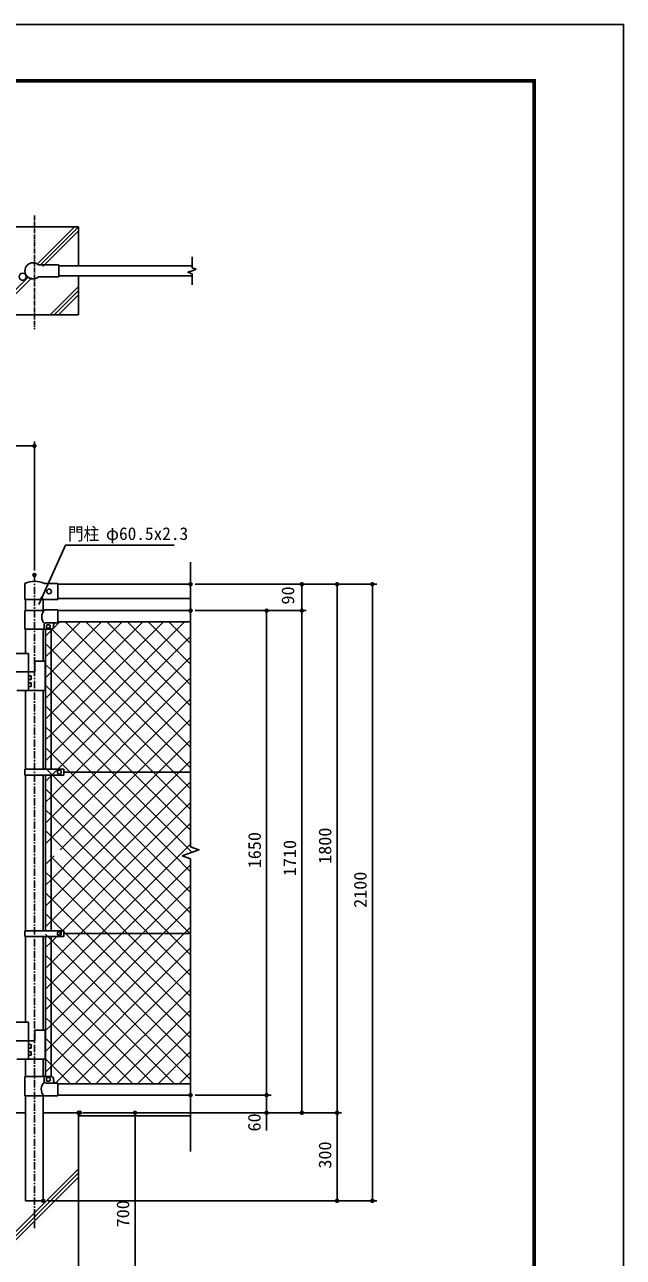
# Model space of a CAD drawing. Units: millimetres, scale not verified. Extents: x -4455 to 4455, y -3150 to 3150.
# Drawn here: x 2417 to 4455, y -1048 to 3150 of the extents above; entities that cross this region are included whole.
import ezdxf
from ezdxf.enums import TextEntityAlignment as Align

# ---------------------------------------------------------------- set-up
doc = ezdxf.new("R2010")
doc.units = ezdxf.units.MM
doc.header["$LTSCALE"] = 20
doc.header["$PDMODE"] = 32
doc.header["$PDSIZE"] = 10
doc.linetypes.add('USER1', pattern=[2, 1.25, -0.25, 0.25, -0.25])
doc.linetypes.add('USER3', pattern=[1.125, 0.75, -0.125, 0.125, -0.125])
for name, color, linetype, lineweight in [('0-0_6文字', 3, 'Continuous', 25), ('0-1_8部品', 7, 'Continuous', 25), ('0-2_4基礎', 4, 'Continuous', 25), ('0-3_1部材', 7, 'Continuous', 25), ('0-4_中心線', 1, 'USER3', 25), ('0-5_5寸法', 1, 'Continuous', 25), ('0-6_SUNPOU', 1, 'Continuous', 25), ('0-A_0', 4, 'Continuous', 25), ('0-D_2網', 4, 'Continuous', 25)]:
    doc.layers.add(name, color=color, linetype=linetype, lineweight=lineweight)
doc.layers.add('0-7_DEFPOINTS', color=7, linetype='Continuous')
doc.styles.add('ＭＳ ゴシック', font='')
doc.styles.get('ＭＳ ゴシック').set_extended_font_data('MS Gothic')

# ---------------------------------------------------------------- blocks, each defined once
blk = doc.blocks.new('M1')
at = {"layer": '0-6_SUNPOU'}
blk.add_line((-5, 0), (-38.58, 0), dxfattribs=at)
for points in [[(0, 0), (-5, 0), (-4.96, 0.63)], [(0, 0), (-4.96, -0.63), (-5, 0)], [(0, 0), (-4.96, 0.63), (-4.84, 1.24)], [(0, 0), (-4.84, -1.24), (-4.96, -0.63)], [(0, 0), (-4.84, 1.24), (-4.65, 1.84)], [(0, 0), (-4.65, -1.84), (-4.84, -1.24)], [(0, 0), (-4.65, 1.84), (-4.38, 2.41)], [(0, 0), (-4.38, -2.41), (-4.65, -1.84)], [(0, 0), (-4.38, 2.41), (-4.05, 2.94)], [(0, 0), (-4.05, -2.94), (-4.38, -2.41)], [(0, 0), (-4.05, 2.94), (-3.64, 3.42)], [(0, 0), (-3.64, -3.42), (-4.05, -2.94)], [(0, 0), (-3.64, 3.42), (-3.19, 3.85)], [(0, 0), (-3.19, -3.85), (-3.64, -3.42)], [(0, 0), (-3.19, 3.85), (-2.68, 4.22)], [(0, 0), (-2.68, -4.22), (-3.19, -3.85)], [(0, 0), (-2.68, 4.22), (-2.13, 4.52)], [(0, 0), (-2.13, -4.52), (-2.68, -4.22)], [(0, 0), (-2.13, 4.52), (-1.55, 4.76)], [(0, 0), (-1.55, -4.76), (-2.13, -4.52)], [(0, 0), (-1.55, 4.76), (-0.94, 4.91)], [(0, 0), (-0.94, -4.91), (-1.55, -4.76)], [(0, 0), (-0.94, 4.91), (-0.31, 4.99)], [(0, 0), (-0.31, -4.99), (-0.94, -4.91)], [(0, 0), (-0.31, 4.99), (0.31, 4.99)], [(0, 0), (0.31, -4.99), (-0.31, -4.99)], [(0, 0), (0.31, 4.99), (0.94, 4.91)], [(0, 0), (0.94, 4.91), (1.55, 4.76)], [(0, 0), (1.55, 4.76), (2.13, 4.52)], [(0, 0), (2.13, 4.52), (2.68, 4.22)], [(0, 0), (2.68, 4.22), (3.19, 3.85)], [(0, 0), (3.19, 3.85), (3.64, 3.42)], [(0, 0), (3.64, 3.42), (4.05, 2.94)], [(0, 0), (4.05, 2.94), (4.38, 2.41)], [(0, 0), (4.38, 2.41), (4.65, 1.84)], [(0, 0), (4.65, 1.84), (4.84, 1.24)], [(0, 0), (4.84, 1.24), (4.96, 0.63)], [(0, 0), (4.96, 0.63), (5, 0)], [(0, 0), (0.94, -4.91), (0.31, -4.99)], [(0, 0), (1.55, -4.76), (0.94, -4.91)], [(0, 0), (2.13, -4.52), (1.55, -4.76)], [(0, 0), (2.68, -4.22), (2.13, -4.52)], [(0, 0), (3.19, -3.85), (2.68, -4.22)], [(0, 0), (3.64, -3.42), (3.19, -3.85)], [(0, 0), (4.05, -2.94), (3.64, -3.42)], [(0, 0), (4.38, -2.41), (4.05, -2.94)], [(0, 0), (4.65, -1.84), (4.38, -2.41)], [(0, 0), (4.84, -1.24), (4.65, -1.84)], [(0, 0), (4.96, -0.63), (4.84, -1.24)], [(0, 0), (5, 0), (4.96, -0.63)]]:
    blk.add_solid(points, dxfattribs=at)

msp = doc.modelspace()

# ---------------------------------------------------------------- linework, layer by layer
at = {"layer": '0-0_6文字', "color": 4}
msp.add_lwpolyline([(2926.08, 1377.39), (2555.45, 1377.39), (2464.93, 1174.88)], dxfattribs=at)
msp.add_solid([(2464.11, 1173.06), (2471.6, 1202.57), (2481.11, 1198.32)], dxfattribs=at)
at = {"layer": '0-1_8部品'}
for p, q in [((2482.21, 1154.39), (2417.71, 1154.39)), ((2417.71, 1154.39), (2417.71, 1091.39)), ((2530.26, 1156.74), (2484.23, 1156.74)), ((2530.26, 1156.74), (2530.26, 1113.39)), ((2482.81, 1105.39), (2482.81, 1091.39)), ((2490.81, 1113.39), (2523.26, 1113.39)), ((2491.26, 1103.39), (2491.26, 1097.39)), ((2500.26, 1106.39), (2494.26, 1106.39)), ((2500.26, 1094.39), (2494.26, 1094.39)), ((2503.26, 1103.39), (2503.26, 1097.39)), ((2515.26, 1105.39), (2515.26, 1099.39)), ((2530.26, 1113.39), (2523.26, 1113.39)), ((2507.26, 1091.39), (2417.71, 1091.39)), ((2487.76, 1087.73), (2491.42, 1091.39)), ((2429.76, 1008.89), (2343.76, 1008.89)), ((2429.76, 1008.89), (2429.76, 882.89)), ((2451.76, 981.89), (2451.76, 945.89)), ((2486.76, 981.89), (2451.76, 981.89)), ((2486.76, 981.89), (2486.76, 882.89)), ((2451.76, 945.89), (2368.76, 945.89)), ((2429.76, 932.39), (2439.26, 932.39)), ((2439.26, 920.39), (2439.26, 932.39)), ((2486.76, 882.89), (2390.76, 882.89)), ((2429.76, 920.39), (2439.26, 920.39)), ((2429.76, 908.39), (2439.26, 908.39)), ((2429.76, 896.39), (2439.26, 896.39)), ((2439.26, 896.39), (2439.26, 908.39)), ((2417.76, 594.39), (2417.76, 614.39)), ((2417.76, 614.39), (2550.26, 614.39)), ((2417.76, 594.39), (2550.26, 594.39)), ((2535.26, 611.9), (2528.76, 608.14)), ((2528.76, 608.14), (2528.76, 600.64)), ((2528.76, 600.64), (2535.26, 596.89)), ((2541.76, 608.14), (2535.26, 611.9)), ((2535.26, 596.89), (2541.76, 600.64)), ((2541.76, 600.64), (2541.76, 608.14)), ((2550.26, 594.39), (2550.26, 614.39)), ((2417.76, 44.39), (2417.76, 64.39)), ((2417.76, 64.39), (2550.26, 64.39)), ((2417.76, 44.39), (2550.26, 44.39)), ((2535.26, 61.9), (2528.76, 58.14)), ((2528.76, 58.14), (2528.76, 50.64)), ((2528.76, 50.64), (2535.26, 46.89)), ((2541.76, 58.14), (2535.26, 61.9)), ((2535.26, 46.89), (2541.76, 50.64)), ((2541.76, 50.64), (2541.76, 58.14)), ((2550.26, 44.39), (2550.26, 64.39)), ((2429.76, -247.21), (2343.76, -247.21)), ((2429.76, -247.21), (2429.76, -373.21)), ((2451.76, -274.21), (2451.76, -310.21)), ((2486.76, -274.21), (2451.76, -274.21)), ((2486.76, -274.21), (2486.76, -373.21)), ((2451.76, -310.21), (2368.76, -310.21)), ((2429.76, -323.71), (2439.26, -323.71)), ((2429.76, -335.71), (2439.26, -335.71)), ((2439.26, -335.71), (2439.26, -323.71)), ((2486.76, -373.21), (2390.76, -373.21)), ((2429.76, -347.71), (2439.26, -347.71)), ((2429.76, -359.71), (2439.26, -359.71)), ((2439.26, -359.71), (2439.26, -347.71)), ((2507.26, -432.61), (2417.71, -432.61)), ((2482.81, -446.61), (2482.81, -432.61)), ((2490.81, -454.61), (2523.26, -454.61)), ((2491.26, -444.61), (2491.26, -438.61)), ((2500.26, -435.61), (2494.26, -435.61)), ((2500.26, -447.61), (2494.26, -447.61)), ((2503.26, -444.61), (2503.26, -438.61)), ((2515.26, -446.61), (2515.26, -440.61)), ((2530.26, -454.61), (2523.26, -454.61)), ((2530.26, -454.61), (2530.26, -498.61))]:
    msp.add_line(p, q, dxfattribs=at)
msp.add_lwpolyline([(2530.26, -498.61), (2417.71, -498.61), (2417.71, -432.61)], dxfattribs=at)
for centre, radius, start, end in [((2508.85, 1133.49), 33.86, 136.64106, 223.65735), ((2490.81, 1105.39), 8, 90, 180), ((2494.26, 1103.39), 3, 90, 180), ((2494.26, 1097.39), 3, 180, 270), ((2500.26, 1103.39), 3, 0, 90), ((2500.26, 1097.39), 3, 270, 0), ((2507.26, 1099.39), 8, 270, 0), ((2523.26, 1105.39), 8, 90, 180), ((2507.32, -475.41), 33.86, 133.47703, 221.75112), ((2490.81, -446.61), 8, 180, 270), ((2494.26, -438.61), 3, 90, 180), ((2494.26, -444.61), 3, 180, 270), ((2500.26, -438.61), 3, 0, 90), ((2500.26, -444.61), 3, 270, 0), ((2507.26, -440.61), 8, 0, 90), ((2523.26, -446.61), 8, 180, 270)]:
    msp.add_arc(centre, radius, start, end, dxfattribs=at)
at = {"layer": '0-2_4基礎', "color": 7}
for p, q in [((2600.26, 2461.82), (2300.26, 2461.82)), ((2600.26, 2329.32), (2600.26, 2461.82)), ((2600.26, 2161.82), (2600.26, 2294.32)), ((2420.26, -555.61), (2300.26, -555.61)), ((2600.26, -555.61), (2480.26, -555.61)), ((2600.26, -555.61), (2600.26, -1255.61))]:
    msp.add_line(p, q, dxfattribs=at)
at = {"layer": '0-2_4基礎'}
for p, q in [((2462.62, 2338.31), (2586.12, 2461.82)), ((2472.05, 2333.6), (2600.26, 2461.82)), ((2478.73, 2326.14), (2600.26, 2447.67)), ((2300.27, 2161.82), (2428.48, 2290.03)), ((2314.41, 2161.82), (2440.93, 2288.34)), ((2503.3, 2161.82), (2600.26, 2258.78)), ((2517.45, 2161.82), (2600.26, 2244.64)), ((2531.59, 2161.82), (2600.26, 2230.5)), ((2300.26, -1046.53), (2600.26, -746.53)), ((2300.26, -1060.68), (2600.26, -760.68)), ((2300.26, -1074.82), (2600.26, -774.82))]:
    msp.add_line(p, q, dxfattribs=at)
at = {"layer": '0-2_4基礎', "color": 7}
msp.add_lwpolyline([(2300.26, 2291.82), (2300.26, 2161.82), (2600.26, 2161.82)], dxfattribs=at)
at = {"layer": '0-3_1部材', "color": 4}
for p, q in [((2986.94, 2359.32), (2986.94, 2322.08)), ((3001.04, 2316.95), (2986.94, 2322.08)), ((2986.94, 2311.82), (3001.04, 2316.95)), ((2986.94, 2301.56), (2986.94, 2264.32)), ((2981.94, 384.56), (2981.94, 1319.26)), ((2981.94, 350.34), (2981.94, 384.56)), ((2953.75, 319.56), (2981.94, 309.3)), ((2981.94, -687.96), (2981.94, 309.3))]:
    msp.add_line(p, q, dxfattribs=at)
at = {"layer": '0-3_1部材'}
for p, q in [((2464.14, 2331.82), (2533.26, 2331.82)), ((2533.26, 2331.82), (2533.26, 2291.82)), ((2533.26, 2329.32), (2986.94, 2329.32)), ((2464.14, 2291.82), (2533.26, 2291.82)), ((2533.26, 2294.32), (2986.94, 2294.32)), ((2417.71, 1247.39), (2417.71, 1192.89)), ((2530.26, 1246.74), (2484.23, 1246.74)), ((2530.26, 1246.74), (2530.26, 1192.89)), ((2981.94, 1244.39), (2530.26, 1244.39)), ((2420.26, 1192.89), (2420.26, 1154.39)), ((2480.26, 1192.89), (2480.26, 1154.39)), ((2981.94, 1195.79), (2530.26, 1195.79)), ((2981.94, 1154.39), (2530.26, 1154.39)), ((2506.76, 1093.58), (2506.76, 829.39)), ((2506.76, 1093.58), (2506.76, 614.39)), ((2981.94, 1116.39), (2530.26, 1116.39)), ((2420.26, 1091.39), (2420.26, 1008.89)), ((2480.26, 1091.39), (2480.26, 981.89)), ((2480.26, 1091.39), (2480.26, 1071.89)), ((2487.76, 1091.39), (2487.76, 829.39)), ((2487.76, 1091.39), (2487.76, 614.39)), ((2420.26, 882.89), (2420.26, 614.39)), ((2480.26, 882.89), (2480.26, 614.39)), ((2420.26, 594.39), (2420.26, 64.39)), ((2480.26, 594.39), (2480.26, 64.39)), ((2487.76, 594.39), (2487.76, 64.39)), ((2506.76, 594.39), (2506.76, 64.39)), ((2981.94, 604.39), (2550.26, 604.39)), ((2420.26, 44.39), (2420.26, -247.21)), ((2480.26, 44.39), (2480.26, -274.21)), ((2487.76, 44.39), (2487.76, -432.61)), ((2506.76, 44.39), (2506.76, -432.61)), ((2981.94, 54.39), (2550.26, 54.39)), ((2420.26, -373.21), (2420.26, -432.61)), ((2480.26, -373.21), (2480.26, -432.61)), ((2981.94, -457.61), (2530.26, -457.61)), ((2420.26, -498.61), (2420.26, -855.61)), ((2480.26, -498.61), (2480.26, -855.61)), ((2981.94, -495.61), (2530.26, -495.61)), ((2981.94, -565.61), (2600.26, -565.61)), ((2420.26, -855.61), (2480.26, -855.61))]:
    msp.add_line(p, q, dxfattribs=at)
at = {"layer": '0-3_1部材', "color": 4}
for points in [[(2986.94, 2311.82), (2972.85, 2306.69), (2986.94, 2301.56)], [(2953.75, 319.56), (3010.13, 340.08), (2981.94, 350.34)]]:
    msp.add_lwpolyline(points, dxfattribs=at)
at = {"layer": '0-3_1部材'}
msp.add_lwpolyline([(2417.71, 1192.89), (2530.26, 1192.89), (2523.26, 1192.89)], dxfattribs=at)
for centre, radius in [((2410.22, 2291.43), 12), ((2500.26, 1219.82), 8)]:
    msp.add_circle(centre, radius, dxfattribs=at)
for centre, radius, start, end in [((2445.26, 2311.82), 27.5, 46.65727, 313.34045), ((2450.26, 1174.31), 80, 64.87166, 114.00868)]:
    msp.add_arc(centre, radius, start, end, dxfattribs=at)
at = {"layer": '0-4_中心線'}
msp.add_line((2450.26, 2500.71), (2450.26, 2113.39), dxfattribs=at)
at = {"layer": '0-4_中心線', "linetype": 'USER1'}
msp.add_line((2450.26, 1275.89), (2450.26, -954.51), dxfattribs=at)
at = {"layer": '0-5_5寸法'}
for p, q in [((2450.26, 1290.89), (2450.26, 1730.31)), ((2420.26, 1715.31), (480.26, 1715.31)), ((2996.94, 1244.39), (3375.74, 1244.39)), ((2996.94, 1244.39), (3495.74, 1244.39)), ((2996.94, 1244.39), (3615.74, 1244.39)), ((3360.74, 1184.39), (3360.74, 1214.39)), ((3480.74, 1214.39), (3480.74, -525.61)), ((3600.74, 1214.39), (3600.74, -825.61)), ((2996.94, 1154.39), (3255.74, 1154.39)), ((2996.94, 1154.39), (3375.74, 1154.39)), ((2996.94, 1154.39), (3375.74, 1154.39)), ((3240.74, 1124.39), (3240.74, -465.61)), ((3360.74, 1124.39), (3360.74, -525.61)), ((3240.74, -465.61), (3240.74, -435.61)), ((2996.94, -495.61), (3255.74, -495.61)), ((2996.94, -495.61), (3255.74, -495.61)), ((3240.74, -495.61), (3240.74, -555.61)), ((2615.26, -555.61), (3255.74, -555.61)), ((2615.26, -555.61), (3375.74, -555.61)), ((2615.26, -555.61), (3495.74, -555.61)), ((2615.26, -555.61), (3495.74, -555.61)), ((2620.26, -555.61), (2807.63, -555.61)), ((2792.63, -585.61), (2792.63, -1225.61)), ((3240.74, -585.61), (3240.74, -615.61)), ((3480.74, -585.61), (3480.74, -825.61)), ((2495.26, -855.61), (3615.74, -855.61)), ((2495.26, -855.61), (3495.74, -855.61))]:
    msp.add_line(p, q, dxfattribs=at)
at = {"layer": '0-7_DEFPOINTS'}
for p in [(2450.26, 1275.89), (2981.94, 1244.39), (3360.74, 1244.39), (2981.94, 1154.39), (2981.94, -495.61), (3240.74, -495.61), (2600.26, -555.61), (2605.26, -555.61), (3240.74, -555.61), (3360.74, -555.61), (3480.74, -555.61), (2480.26, -855.61), (3480.74, -855.61), (3600.74, -855.61)]:
    msp.add_point(p, dxfattribs=at)
at = {"layer": '0-A_0', "color": 3}
msp.add_lwpolyline([(-4454.66, 3150.24), (4455.34, 3150.24), (4455.34, -3149.76), (-4454.66, -3149.76)], close=True, dxfattribs=at)
at = {"layer": '0-A_0', "color": 7}
for points in [[(-4154.66, 2962.74), (4155.34, 2962.74), (4155.34, -2962.26), (-4154.66, -2962.26)], [(-4152.79, 2960.87), (4153.46, 2960.87), (4153.46, -2960.38), (-4152.79, -2960.38)], [(-4150.91, 2958.99), (4151.59, 2958.99), (4151.59, -2958.51), (-4150.91, -2958.51)], [(-4149.04, 2957.12), (4149.71, 2957.12), (4149.71, -2956.63), (-4149.04, -2956.63)], [(-4147.16, 2955.24), (4147.84, 2955.24), (4147.84, -2954.76), (-4147.16, -2954.76)]]:
    msp.add_lwpolyline(points, close=True, dxfattribs=at)
at = {"layer": '0-D_2網'}
for p, q in [((2506.76, 1086.54), (2536.61, 1116.39)), ((2506.76, 1015.83), (2607.32, 1116.39)), ((2506.76, 945.12), (2678.03, 1116.39)), ((2506.76, 874.41), (2748.74, 1116.39)), ((2981.94, 689.23), (2554.78, 1116.39)), ((2981.94, 759.94), (2625.49, 1116.39)), ((2981.94, 830.65), (2696.2, 1116.39)), ((2981.94, 901.36), (2766.91, 1116.39)), ((2981.94, 972.07), (2837.62, 1116.39)), ((2981.94, 1042.78), (2908.34, 1116.39)), ((2981.94, 1113.5), (2979.05, 1116.39)), ((2487.76, 1067.54), (2506.76, 1086.54)), ((2981.94, 618.52), (2508.89, 1091.58)), ((2506.76, 1022.99), (2487.76, 1041.99)), ((2487.76, 996.83), (2506.76, 1015.83)), ((2981.94, 547.81), (2506.76, 1022.99)), ((2506.76, 952.28), (2487.76, 971.28)), ((2487.76, 926.12), (2506.76, 945.12)), ((2981.94, 477.1), (2506.76, 952.28)), ((2506.76, 450.14), (2981.94, 925.33)), ((2506.76, 881.57), (2487.76, 900.57)), ((2487.76, 855.41), (2506.76, 874.41)), ((2981.94, 406.39), (2506.76, 881.57)), ((2506.76, 379.43), (2981.94, 854.62)), ((2537.43, 339.39), (2981.94, 783.9)), ((2506.76, 598.73), (2487.76, 617.73)), ((2776.1, 329.39), (2506.76, 598.73)), ((2506.76, 528.02), (2487.76, 547.02)), ((2739.56, 329.39), (2981.94, 571.77)), ((2705.39, 329.39), (2506.76, 528.02)), ((2506.76, 457.31), (2487.76, 476.31)), ((2810.27, 329.39), (2981.94, 501.06)), ((2487.76, 431.14), (2506.76, 450.14)), ((2634.68, 329.39), (2506.76, 457.31)), ((2880.98, 329.39), (2981.94, 430.35)), ((2506.76, 386.6), (2487.76, 405.6)), ((2487.76, 360.43), (2506.76, 379.43)), ((2563.96, 329.39), (2506.76, 386.6)), ((2506.76, 96.59), (2739.56, 329.39)), ((2506.76, 25.88), (2810.27, 329.39)), ((2506.76, -44.83), (2880.98, 329.39)), ((2981.94, -88.59), (2563.96, 329.39)), ((2981.94, -17.88), (2634.68, 329.39)), ((2981.94, 52.84), (2705.39, 329.39)), ((2981.94, 123.55), (2776.1, 329.39)), ((2506.76, -327.67), (2981.94, 147.51)), ((2506.76, 103.75), (2487.76, 122.75)), ((2487.76, 77.59), (2506.76, 96.59)), ((2981.94, -371.43), (2506.76, 103.75)), ((2506.76, 33.04), (2487.76, 52.04)), ((2506.76, -398.38), (2981.94, 76.8)), ((2487.76, 6.88), (2506.76, 25.88)), ((2981.94, -442.14), (2506.76, 33.04)), ((2521.47, -454.38), (2981.94, 6.09)), ((2487.76, -63.83), (2506.76, -44.83)), ((2588.96, -457.61), (2981.94, -64.62)), ((2506.76, -179.09), (2487.76, -160.09)), ((2659.67, -457.61), (2981.94, -135.33)), ((2785.28, -457.61), (2506.76, -179.09)), ((2730.38, -457.61), (2981.94, -206.04)), ((2506.76, -249.8), (2487.76, -230.8)), ((2714.57, -457.61), (2506.76, -249.8)), ((2801.09, -457.61), (2981.94, -276.76)), ((2506.76, -320.51), (2487.76, -301.51)), ((2487.76, -346.67), (2506.76, -327.67)), ((2643.86, -457.61), (2506.76, -320.51)), ((2506.76, -391.22), (2487.76, -372.22)), ((2871.8, -457.61), (2981.94, -347.47)), ((2487.76, -417.38), (2506.76, -398.38)), ((2573.15, -457.61), (2506.76, -391.22)), ((2942.51, -457.61), (2981.94, -418.18))]:
    msp.add_line(p, q, dxfattribs=at)
for points in [[(2487.76, 784.7), (2506.76, 803.7), (2819.45, 1116.39)], [(2487.76, 713.99), (2506.76, 732.99), (2890.17, 1116.39)], [(2487.76, 643.28), (2506.76, 662.28), (2960.88, 1116.39)], [(2487.76, 572.56), (2506.76, 591.57), (2981.94, 1066.75)], [(2487.76, 501.85), (2506.76, 520.85), (2981.94, 996.04)], [(2986.24, 331.38), (2506.76, 810.86), (2487.76, 829.86)], [(2981.94, 264.97), (2917.52, 329.39), (2506.76, 740.15), (2487.76, 759.15)], [(2487.76, 219.01), (2506.76, 238.01), (2598.14, 329.39), (2981.94, 713.19)], [(2981.94, 194.26), (2846.81, 329.39), (2506.76, 669.44), (2487.76, 688.44)], [(2487.76, 148.3), (2506.76, 167.3), (2668.85, 329.39), (2981.94, 642.48)], [(2487.76, -134.54), (2506.76, -115.54), (2951.69, 329.39), (2981.94, 359.64)], [(2487.76, 289.72), (2506.76, 308.72), (2517.43, 319.39)], [(2981.94, -159.3), (2506.76, 315.89), (2503.25, 319.39)], [(2487.76, -205.25), (2506.76, -186.25), (2981.94, 288.93)], [(2981.94, -230.01), (2506.76, 245.17), (2487.76, 264.17)], [(2487.76, -275.96), (2506.76, -256.96), (2981.94, 218.22)], [(2981.94, -300.72), (2506.76, 174.46), (2487.76, 193.46)], [(2926.7, -457.61), (2506.76, -37.67), (2487.76, -18.67)], [(2855.99, -457.61), (2506.76, -108.38), (2487.76, -89.38)]]:
    msp.add_lwpolyline(points, dxfattribs=at)

# ---------------------------------------------------------------- block references
at = {"layer": '0-5_5寸法', "xscale": 1.5, "yscale": 1.5}
msp.add_blockref('M1', (2450.26, 1715.31), dxfattribs=at)
for p, rotation in [((3360.74, 1244.39), 90), ((3480.74, 1244.39), 90), ((3600.74, 1244.39), 90), ((3360.74, 1154.39), 270), ((3240.74, 1154.39), 90), ((3360.74, 1154.39), 90), ((3240.74, -495.61), 270), ((3240.74, -495.61), 270), ((3360.74, -555.61), 270), ((3480.74, -555.61), 270), ((2792.63, -555.61), 90), ((3240.74, -555.61), 90), ((3480.74, -555.61), 90), ((3480.74, -855.61), 270), ((3600.74, -855.61), 270)]:
    msp.add_blockref('M1', p, dxfattribs=dict(at, rotation=rotation))

# ---------------------------------------------------------------- texts
at = {"layer": '0-0_6文字', "style": 'ＭＳ ゴシック', "width": 0.9}
msp.add_text('門柱', height=43.26, dxfattribs=at).set_placement((2564.26, 1381.49), align=Align.BOTTOM_LEFT)
at = {"layer": '0-0_6文字', "style": 'ＭＳ ゴシック'}
msp.add_text('φ60.5x2.3', height=43.26, dxfattribs=at).set_placement((2693.51, 1382.13), align=Align.BOTTOM_LEFT)
at = {"layer": '0-5_5寸法', "color": 3, "style": 'ＭＳ ゴシック', "width": 1.05}
for s, p in [('90', (3347.69, 1175.24)), ('1650', (3234.06, 276.89)), ('1800', (3474.06, 291.89)), ('1710', (3354.06, 249.89)), ('2100', (3594.06, 141.89)), ('60', (3233.32, -619.64)), ('300', (3474.06, -746.11)), ('700', (2785.96, -946.11))]:
    msp.add_text(s, height=43.26, rotation=90, dxfattribs=at).set_placement(p, align=Align.BOTTOM_LEFT)

doc.saveas('drawing.dxf')
